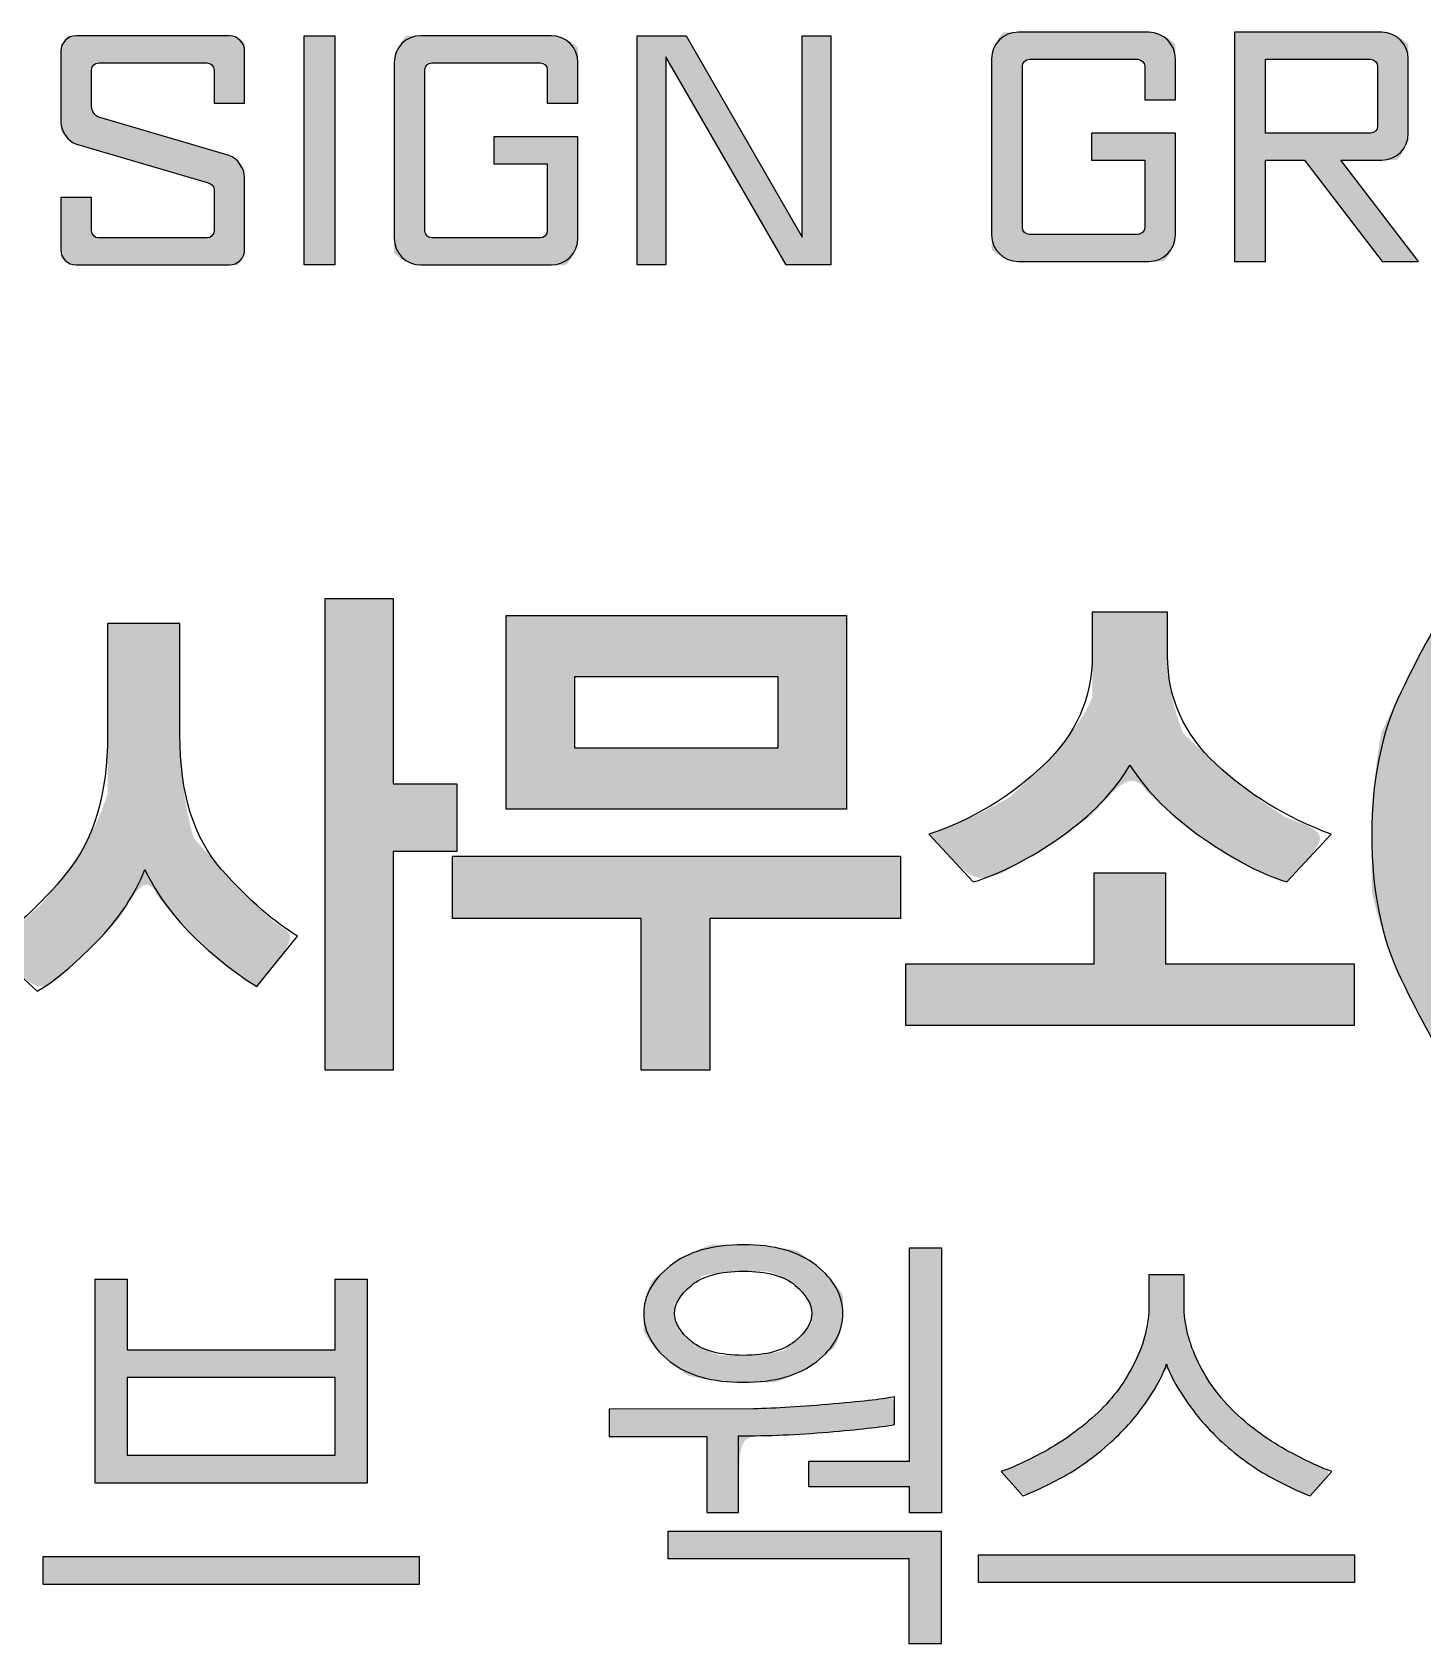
# Model space of a CAD drawing. Header units: millimetres. Extents: x 75184266 to 76346726, y -35850126 to -33679385.
# Drawn here: x 75640018 to 75645722, y -35188107 to -35181498 of the extents above; entities that cross this region are included whole.
import ezdxf

# ---------------------------------------------------------------- set-up
doc = ezdxf.new("R2010")
doc.units = ezdxf.units.MM
doc.header["$LTSCALE"] = 50
doc.header["$MEASUREMENT"] = 0
doc.layers.add('AZ-LINE', color=3, linetype='CONTINUOUS')
doc.layers.add('AZ-TEX2', color=6, linetype='CONTINUOUS')

# ---------------------------------------------------------------- blocks, each defined once
blk = doc.blocks.new('바탕폼')
at = {"layer": 'AZ-TEX2'}
h = blk.add_hatch(color=256, dxfattribs=at)
h.dxf.hatch_style = 2
edge = h.paths.add_edge_path()
edge.add_spline(control_points=[(802.722, 504.597), (802.722, 504.597), (802.722, 504.597), (802.722, 504.597), (802.752, 504.597), (802.78, 504.622), (802.78, 504.656), (802.78, 504.656), (802.78, 505.208), (802.78, 505.208), (802.78, 505.208), (802.343, 505.208), (802.343, 505.208), (802.343, 505.208), (802.343, 505.429), (802.343, 505.429), (802.343, 505.429), (803.032, 505.429), (803.032, 505.429), (803.032, 505.429), (803.032, 504.595), (803.032, 504.595), (803.032, 504.473), (802.936, 504.375), (802.814, 504.375), (802.814, 504.375), (801.742, 504.375), (801.742, 504.375), (801.619, 504.375), (801.522, 504.473), (801.522, 504.595), (801.522, 504.595), (801.522, 506.038), (801.522, 506.038), (801.522, 506.161), (801.619, 506.258), (801.742, 506.258), (801.742, 506.258), (802.814, 506.258), (802.814, 506.258), (802.936, 506.258), (803.032, 506.158), (803.032, 506.038), (803.032, 506.038), (803.032, 505.703), (803.032, 505.703), (803.032, 505.703), (802.78, 505.703), (802.78, 505.703), (802.78, 505.703), (802.78, 505.978), (802.78, 505.978), (802.78, 506.008), (802.752, 506.036), (802.722, 506.036), (802.722, 506.036), (801.833, 506.036), (801.833, 506.036), (801.799, 506.036), (801.775, 506.008), (801.775, 505.978), (801.775, 505.978), (801.775, 504.656), (801.775, 504.656), (801.775, 504.622), (801.799, 504.597), (801.833, 504.597), (801.833, 504.597), (802.722, 504.597)], knot_values=[0, 0, 0, 0, 0.00005, 0.0001, 1, 1, 1, 2, 2, 2, 3, 3, 3, 4, 4, 4, 5, 5, 5, 6, 6, 6, 7, 7, 7, 8, 8, 8, 9, 9, 9, 10, 10, 10, 11, 11, 11, 12, 12, 12, 13, 13, 13, 14, 14, 14, 15, 15, 15, 16, 16, 16, 17, 17, 17, 18, 18, 18, 19, 19, 19, 20, 20, 20, 21, 21, 21, 22, 22, 22, 22], degree=3, periodic=0)
h = blk.add_hatch(color=256, dxfattribs=at)
h.dxf.hatch_style = 2
edge = h.paths.add_edge_path()
edge.add_spline(control_points=[(804.392, 505.208), (804.392, 505.208), (804.392, 505.208), (804.392, 505.208), (804.392, 505.208), (805.028, 504.375), (805.028, 504.375), (805.028, 504.375), (804.73, 504.375), (804.73, 504.375), (804.73, 504.375), (804.092, 505.208), (804.092, 505.208), (804.092, 505.208), (803.771, 505.208), (803.771, 505.208), (803.771, 505.208), (803.771, 504.375), (803.771, 504.375), (803.771, 504.375), (803.518, 504.375), (803.518, 504.375), (803.518, 504.375), (803.518, 506.258), (803.518, 506.258), (803.518, 506.258), (804.727, 506.258), (804.727, 506.258), (804.849, 506.258), (804.945, 506.158), (804.945, 506.039), (804.945, 506.039), (804.945, 505.427), (804.945, 505.427), (804.945, 505.304), (804.849, 505.208), (804.727, 505.208), (804.727, 505.208), (804.392, 505.208)], knot_values=[0, 0, 0, 0, 0.00005, 0.0001, 1, 1, 1, 2, 2, 2, 3, 3, 3, 4, 4, 4, 5, 5, 5, 6, 6, 6, 7, 7, 7, 8, 8, 8, 9, 9, 9, 10, 10, 10, 11, 11, 11, 12, 12, 12, 12], degree=3, periodic=0)
edge = h.paths.add_edge_path()
edge.add_spline(control_points=[(804.635, 505.429), (804.635, 505.429), (804.635, 505.429), (804.635, 505.429), (804.666, 505.429), (804.693, 505.454), (804.693, 505.487), (804.693, 505.487), (804.693, 505.978), (804.693, 505.978), (804.693, 506.007), (804.666, 506.036), (804.635, 506.036), (804.635, 506.036), (803.771, 506.036), (803.771, 506.036), (803.771, 506.036), (803.771, 505.429), (803.771, 505.429), (803.771, 505.429), (804.635, 505.429)], knot_values=[0, 0, 0, 0, 0.00005, 0.0001, 1, 1, 1, 2, 2, 2, 3, 3, 3, 4, 4, 4, 5, 5, 5, 6, 6, 6, 6], degree=3, periodic=0)
h = blk.add_hatch(color=256, dxfattribs=at)
h.dxf.hatch_style = 2
edge = h.paths.add_edge_path()
edge.add_spline(control_points=[(794.13, 504.901), (794.13, 504.901), (794.13, 504.901), (794.13, 504.901), (794.13, 504.901), (794.13, 504.627), (794.13, 504.627), (794.13, 504.594), (794.156, 504.568), (794.188, 504.568), (794.188, 504.568), (795.079, 504.568), (795.079, 504.568), (795.109, 504.568), (795.136, 504.594), (795.136, 504.627), (795.136, 504.627), (795.136, 504.965), (795.136, 504.965), (795.136, 504.999), (795.109, 505.015), (795.079, 505.023), (795.079, 505.023), (794.005, 505.339), (794.005, 505.339), (793.936, 505.357), (793.877, 505.45), (793.877, 505.52), (793.877, 505.52), (793.877, 506.102), (793.877, 506.102), (793.877, 506.17), (793.932, 506.229), (794.005, 506.229), (794.005, 506.229), (795.261, 506.229), (795.261, 506.229), (795.33, 506.229), (795.387, 506.17), (795.387, 506.102), (795.387, 506.102), (795.387, 505.674), (795.387, 505.674), (795.387, 505.674), (795.136, 505.674), (795.136, 505.674), (795.136, 505.674), (795.136, 505.949), (795.136, 505.949), (795.136, 505.979), (795.109, 506.007), (795.079, 506.007), (795.079, 506.007), (794.188, 506.007), (794.188, 506.007), (794.156, 506.007), (794.13, 505.979), (794.13, 505.949), (794.13, 505.949), (794.13, 505.646), (794.13, 505.646), (794.13, 505.613), (794.158, 505.568), (794.188, 505.56), (794.188, 505.56), (795.261, 505.246), (795.261, 505.246), (795.327, 505.226), (795.387, 505.134), (795.387, 505.065), (795.387, 505.065), (795.387, 504.476), (795.387, 504.476), (795.387, 504.403), (795.33, 504.347), (795.261, 504.347), (795.261, 504.347), (794.005, 504.347), (794.005, 504.347), (793.932, 504.347), (793.877, 504.403), (793.877, 504.472), (793.877, 504.472), (793.877, 504.901), (793.877, 504.901), (793.877, 504.901), (794.13, 504.901)], knot_values=[0, 0, 0, 0, 0.00005, 0.0001, 1, 1, 1, 2, 2, 2, 3, 3, 3, 4, 4, 4, 5, 5, 5, 6, 6, 6, 7, 7, 7, 8, 8, 8, 9, 9, 9, 10, 10, 10, 11, 11, 11, 12, 12, 12, 13, 13, 13, 14, 14, 14, 15, 15, 15, 16, 16, 16, 17, 17, 17, 18, 18, 18, 19, 19, 19, 20, 20, 20, 21, 21, 21, 22, 22, 22, 23, 23, 23, 24, 24, 24, 25, 25, 25, 26, 26, 26, 27, 27, 27, 28, 28, 28, 28], degree=3, periodic=0)
h = blk.add_hatch(color=256, dxfattribs=at)
h.dxf.hatch_style = 2
h.paths.add_polyline_path([(795.875, 506.229), (796.127, 506.229), (796.127, 504.347), (795.875, 504.347)])
h = blk.add_hatch(color=256, dxfattribs=at)
h.dxf.hatch_style = 2
edge = h.paths.add_edge_path()
edge.add_spline(control_points=[(797.814, 504.568), (797.814, 504.568), (797.814, 504.568), (797.814, 504.568), (797.845, 504.568), (797.873, 504.594), (797.873, 504.627), (797.873, 504.627), (797.873, 505.178), (797.873, 505.178), (797.873, 505.178), (797.434, 505.178), (797.434, 505.178), (797.434, 505.178), (797.434, 505.4), (797.434, 505.4), (797.434, 505.4), (798.125, 505.4), (798.125, 505.4), (798.125, 505.4), (798.125, 504.566), (798.125, 504.566), (798.125, 504.444), (798.027, 504.347), (797.905, 504.347), (797.905, 504.347), (796.834, 504.347), (796.834, 504.347), (796.713, 504.347), (796.615, 504.444), (796.615, 504.566), (796.615, 504.566), (796.615, 506.009), (796.615, 506.009), (796.615, 506.131), (796.713, 506.229), (796.834, 506.229), (796.834, 506.229), (797.905, 506.229), (797.905, 506.229), (798.027, 506.229), (798.125, 506.13), (798.125, 506.009), (798.125, 506.009), (798.125, 505.674), (798.125, 505.674), (798.125, 505.674), (797.873, 505.674), (797.873, 505.674), (797.873, 505.674), (797.873, 505.949), (797.873, 505.949), (797.873, 505.979), (797.845, 506.007), (797.814, 506.007), (797.814, 506.007), (796.925, 506.007), (796.925, 506.007), (796.892, 506.007), (796.867, 505.979), (796.867, 505.949), (796.867, 505.949), (796.867, 504.627), (796.867, 504.627), (796.867, 504.594), (796.892, 504.568), (796.925, 504.568), (796.925, 504.568), (797.814, 504.568)], knot_values=[0, 0, 0, 0, 0.00005, 0.0001, 1, 1, 1, 2, 2, 2, 3, 3, 3, 4, 4, 4, 5, 5, 5, 6, 6, 6, 7, 7, 7, 8, 8, 8, 9, 9, 9, 10, 10, 10, 11, 11, 11, 12, 12, 12, 13, 13, 13, 14, 14, 14, 15, 15, 15, 16, 16, 16, 17, 17, 17, 18, 18, 18, 19, 19, 19, 20, 20, 20, 21, 21, 21, 22, 22, 22, 22], degree=3, periodic=0)
h = blk.add_hatch(color=256, dxfattribs=at)
h.dxf.hatch_style = 2
h.paths.add_polyline_path([(799.836, 504.347), (798.847, 506.056), (798.847, 504.347), (798.61, 504.347), (798.61, 506.229), (799.013, 506.229), (799.966, 504.576), (799.966, 506.229), (800.201, 506.229), (800.201, 504.347)])
h = blk.add_hatch(color=256, dxfattribs=at)
h.dxf.hatch_style = 2
edge = h.paths.add_edge_path()
edge.add_spline(control_points=[(805.366, 500.938), (805.366, 500.938), (805.366, 500.938), (805.276, 500.611), (805.187, 500.284), (805.143, 499.968), (805.143, 499.662), (805.143, 499.357), (805.187, 499.041), (805.276, 498.713), (805.366, 498.387), (805.513, 498.035), (805.72, 497.659), (805.72, 497.659), (805.335, 497.659), (805.335, 497.659), (805.196, 497.88), (805.046, 498.154), (804.885, 498.482), (804.725, 498.812), (804.645, 499.205), (804.645, 499.662), (804.645, 500.117), (804.725, 500.51), (804.885, 500.84), (805.046, 501.17), (805.196, 501.444), (805.335, 501.661), (805.335, 501.661), (805.72, 501.661), (805.72, 501.661), (805.513, 501.288), (805.366, 500.938)], knot_values=[0, 0, 0, 0, 0.00005, 0.0001, 1, 1, 1, 2, 2, 2, 3, 3, 3, 4, 4, 4, 5, 5, 5, 6, 6, 6, 7, 7, 7, 8, 8, 8, 9, 9, 9, 10, 10, 10, 10], degree=3, periodic=0)
h = blk.add_hatch(color=256, dxfattribs=at)
h.dxf.hatch_style = 2
edge = h.paths.add_edge_path()
edge.add_spline(control_points=[(795.635, 498.944), (795.635, 498.944), (795.635, 498.944), (795.821, 498.835), (795.821, 498.835), (795.487, 498.421), (795.487, 498.421), (795.333, 498.512), (795.168, 498.642), (794.989, 498.81), (794.811, 498.98), (794.67, 499.169), (794.567, 499.381), (794.483, 499.169), (794.35, 498.971), (794.169, 498.786), (793.988, 498.602), (793.827, 498.466), (793.684, 498.381), (793.684, 498.381), (793.27, 498.764), (793.27, 498.764), (793.485, 498.884), (793.704, 499.082), (793.927, 499.356), (794.15, 499.63), (794.261, 500.007), (794.261, 500.485), (794.261, 500.485), (794.261, 501.401), (794.261, 501.401), (794.261, 501.401), (794.855, 501.401), (794.855, 501.401), (794.855, 501.401), (794.855, 500.485), (794.855, 500.485), (794.855, 500.007), (794.969, 499.639), (795.198, 499.382), (795.427, 499.126), (795.635, 498.944)], knot_values=[0, 0, 0, 0, 0.00005, 0.0001, 1, 1, 1, 2, 2, 2, 3, 3, 3, 4, 4, 4, 5, 5, 5, 6, 6, 6, 7, 7, 7, 8, 8, 8, 9, 9, 9, 10, 10, 10, 11, 11, 11, 12, 12, 12, 13, 13, 13, 13], degree=3, periodic=0)
h.paths.add_polyline_path([(796.607, 499.53), (796.607, 497.734), (796.047, 497.734), (796.047, 501.608), (796.607, 501.608), (796.607, 500.085), (797.13, 500.085), (797.13, 499.53)])
h = blk.add_hatch(color=256, dxfattribs=at)
h.dxf.hatch_style = 2
h.paths.add_polyline_path([(800.819, 498.1), (800.819, 498.606), (802.366, 498.606), (802.366, 499.354), (802.951, 499.354), (802.951, 498.606), (804.499, 498.606), (804.499, 498.1)])
edge = h.paths.add_edge_path()
edge.add_spline(control_points=[(803.942, 499.809), (803.942, 499.809), (803.942, 499.809), (804.311, 499.671), (804.311, 499.671), (803.947, 499.279), (803.947, 499.279), (803.752, 499.338), (803.523, 499.457), (803.263, 499.636), (803.002, 499.815), (802.801, 500.016), (802.659, 500.239), (802.53, 500.022), (802.34, 499.824), (802.088, 499.647), (801.836, 499.47), (801.597, 499.347), (801.371, 499.279), (801.371, 499.279), (801.007, 499.671), (801.007, 499.671), (801.364, 499.791), (801.676, 499.979), (801.946, 500.235), (802.215, 500.49), (802.349, 500.791), (802.349, 501.137), (802.349, 501.137), (802.349, 501.494), (802.349, 501.494), (802.349, 501.494), (802.968, 501.494), (802.968, 501.494), (802.968, 501.494), (802.968, 501.137), (802.968, 501.137), (802.968, 500.791), (803.1, 500.495), (803.364, 500.248), (803.627, 500.001), (803.942, 499.809)], knot_values=[0, 0, 0, 0, 0.00005, 0.0001, 1, 1, 1, 2, 2, 2, 3, 3, 3, 4, 4, 4, 5, 5, 5, 6, 6, 6, 7, 7, 7, 8, 8, 8, 9, 9, 9, 10, 10, 10, 11, 11, 11, 12, 12, 12, 13, 13, 13, 13], degree=3, periodic=0)
h = blk.add_hatch(color=256, dxfattribs=at)
h.dxf.hatch_style = 2
h.paths.add_polyline_path([(799.209, 498.98), (799.209, 497.734), (798.644, 497.734), (798.644, 498.98), (797.093, 498.98), (797.093, 499.49), (800.773, 499.49), (800.773, 498.98)])
h.paths.add_polyline_path([(797.536, 499.878), (797.536, 501.467), (800.33, 501.467), (800.33, 499.878)])
h.paths.add_polyline_path([(799.769, 500.965), (798.096, 500.965), (798.096, 500.38), (799.769, 500.38)])
h = blk.add_hatch(color=256, dxfattribs=at)
h.dxf.hatch_style = 2
edge = h.paths.add_edge_path()
edge.add_spline(control_points=[(799.966, 494.97), (799.966, 494.97), (799.966, 494.97), (800.224, 494.992), (800.482, 495.014), (800.648, 495.034), (800.726, 495.051), (800.726, 495.051), (800.726, 494.822), (800.726, 494.822), (800.611, 494.802), (800.429, 494.782), (800.18, 494.761), (799.931, 494.74), (799.685, 494.73), (799.444, 494.73), (799.444, 494.73), (799.444, 494.101), (799.444, 494.101), (799.444, 494.101), (799.184, 494.101), (799.184, 494.101), (799.184, 494.101), (799.184, 494.726), (799.184, 494.726), (799.184, 494.726), (798.381, 494.726), (798.381, 494.726), (798.381, 494.726), (798.381, 494.948), (798.381, 494.948), (798.381, 494.948), (799.567, 494.952), (799.567, 494.952), (799.747, 494.956), (799.966, 494.97)], knot_values=[0, 0, 0, 0, 0.00005, 0.0001, 1, 1, 1, 2, 2, 2, 3, 3, 3, 4, 4, 4, 5, 5, 5, 6, 6, 6, 7, 7, 7, 8, 8, 8, 9, 9, 9, 10, 10, 10, 11, 11, 11, 11], degree=3, periodic=0)
edge = h.paths.add_edge_path()
edge.add_spline(control_points=[(800.228, 495.453), (800.228, 495.453), (800.228, 495.453), (800.083, 495.339), (799.938, 495.226), (799.738, 495.17), (799.483, 495.17), (799.228, 495.17), (799.028, 495.226), (798.883, 495.339), (798.737, 495.453), (798.665, 495.584), (798.665, 495.735), (798.665, 495.88), (798.737, 496.011), (798.883, 496.127), (799.028, 496.242), (799.228, 496.3), (799.483, 496.3), (799.738, 496.3), (799.938, 496.243), (800.083, 496.129), (800.228, 496.014), (800.301, 495.883), (800.301, 495.735), (800.301, 495.584), (800.228, 495.453)], knot_values=[0, 0, 0, 0, 0.00005, 0.0001, 1, 1, 1, 2, 2, 2, 3, 3, 3, 4, 4, 4, 5, 5, 5, 6, 6, 6, 7, 7, 7, 8, 8, 8, 8], degree=3, periodic=0)
h.paths.add_polyline_path([(800.845, 493.022), (800.845, 493.721), (798.865, 493.721), (798.865, 493.946), (801.108, 493.946), (801.108, 493.022)])
edge = h.paths.add_edge_path()
edge.add_spline(control_points=[(798.964, 495.582), (798.964, 495.582), (798.964, 495.582), (799.056, 495.506), (799.149, 495.43), (799.291, 495.391), (799.483, 495.391), (799.672, 495.391), (799.813, 495.43), (799.906, 495.506), (799.999, 495.582), (800.045, 495.659), (800.045, 495.735), (800.045, 495.811), (800, 495.889), (799.91, 495.966), (799.82, 496.043), (799.677, 496.082), (799.483, 496.082), (799.291, 496.082), (799.149, 496.043), (799.056, 495.966), (798.964, 495.889), (798.918, 495.811), (798.918, 495.735), (798.918, 495.659), (798.964, 495.582)], knot_values=[0, 0, 0, 0, 0.00005, 0.0001, 1, 1, 1, 2, 2, 2, 3, 3, 3, 4, 4, 4, 5, 5, 5, 6, 6, 6, 7, 7, 7, 8, 8, 8, 8], degree=3, periodic=0)
h.paths.add_polyline_path([(800.849, 494.097), (800.849, 494.312), (800.02, 494.312), (800.02, 494.523), (800.849, 494.523), (800.849, 496.275), (801.112, 496.275), (801.112, 494.097)])
h = blk.add_hatch(color=256, dxfattribs=at)
h.dxf.hatch_style = 2
h.paths.add_polyline_path([(793.732, 493.51), (793.732, 493.739), (796.821, 493.739), (796.821, 493.51)])
h.paths.add_polyline_path([(794.16, 494.342), (794.16, 496.016), (794.423, 496.016), (794.423, 495.436), (796.13, 495.436), (796.13, 496.016), (796.393, 496.016), (796.393, 494.342)])
h.paths.add_polyline_path([(796.13, 495.21), (794.423, 495.21), (794.423, 494.571), (796.13, 494.571)])
h = blk.add_hatch(color=256, dxfattribs=at)
h.dxf.hatch_style = 2
h.paths.add_polyline_path([(801.414, 493.525), (801.414, 493.754), (804.504, 493.754), (804.504, 493.525)])
edge = h.paths.add_edge_path()
edge.add_spline(control_points=[(802.231, 494.459), (802.231, 494.459), (802.231, 494.459), (802.088, 494.382), (801.945, 494.306), (801.843, 494.258), (801.779, 494.238), (801.779, 494.238), (801.6, 494.438), (801.6, 494.438), (801.675, 494.46), (801.792, 494.514), (801.953, 494.6), (802.114, 494.687), (802.261, 494.794), (802.397, 494.922), (802.522, 495.04), (802.622, 495.178), (802.699, 495.336), (802.777, 495.494), (802.815, 495.65), (802.815, 495.805), (802.815, 495.805), (802.815, 496.053), (802.815, 496.053), (802.815, 496.053), (803.103, 496.053), (803.103, 496.053), (803.103, 496.053), (803.103, 495.805), (803.103, 495.805), (803.103, 495.65), (803.141, 495.494), (803.219, 495.336), (803.296, 495.178), (803.396, 495.04), (803.521, 494.922), (803.657, 494.794), (803.805, 494.687), (803.967, 494.6), (804.128, 494.514), (804.245, 494.46), (804.318, 494.438), (804.318, 494.438), (804.139, 494.238), (804.139, 494.238), (804.075, 494.258), (803.973, 494.306), (803.83, 494.382), (803.687, 494.459), (803.549, 494.557), (803.416, 494.678), (803.301, 494.784), (803.201, 494.899), (803.117, 495.023), (803.033, 495.148), (802.98, 495.247), (802.959, 495.321), (802.938, 495.247), (802.886, 495.148), (802.803, 495.023), (802.719, 494.899), (802.619, 494.784), (802.502, 494.678), (802.369, 494.557), (802.231, 494.459)], knot_values=[0, 0, 0, 0, 0.00005, 0.0001, 1, 1, 1, 2, 2, 2, 3, 3, 3, 4, 4, 4, 5, 5, 5, 6, 6, 6, 7, 7, 7, 8, 8, 8, 9, 9, 9, 10, 10, 10, 11, 11, 11, 12, 12, 12, 13, 13, 13, 14, 14, 14, 15, 15, 15, 16, 16, 16, 17, 17, 17, 18, 18, 18, 19, 19, 19, 20, 20, 20, 21, 21, 21, 21], degree=3, periodic=0)
for points in [[(795.875, 506.229), (796.127, 506.229), (796.127, 504.347), (795.875, 504.347), (795.875, 506.229)], [(799.836, 504.347), (798.847, 506.056), (798.847, 504.347), (798.61, 504.347), (798.61, 506.229), (799.013, 506.229), (799.966, 504.576), (799.966, 506.229), (800.201, 506.229), (800.201, 504.347), (799.836, 504.347)], [(796.607, 499.53), (796.607, 497.734), (796.047, 497.734), (796.047, 501.608), (796.607, 501.608), (796.607, 500.085), (797.13, 500.085), (797.13, 499.53), (796.607, 499.53)], [(797.536, 499.878), (797.536, 501.467), (800.33, 501.467), (800.33, 499.878), (797.536, 499.878)], [(799.769, 500.965), (798.096, 500.965), (798.096, 500.38), (799.769, 500.38), (799.769, 500.965)], [(799.209, 498.98), (799.209, 497.734), (798.644, 497.734), (798.644, 498.98), (797.093, 498.98), (797.093, 499.49), (800.773, 499.49), (800.773, 498.98), (799.209, 498.98)], [(800.819, 498.1), (800.819, 498.606), (802.366, 498.606), (802.366, 499.354), (802.951, 499.354), (802.951, 498.606), (804.499, 498.606), (804.499, 498.1), (800.819, 498.1)], [(800.849, 494.097), (800.849, 494.312), (800.02, 494.312), (800.02, 494.523), (800.849, 494.523), (800.849, 496.275), (801.112, 496.275), (801.112, 494.097), (800.849, 494.097)], [(794.16, 494.342), (794.16, 496.016), (794.423, 496.016), (794.423, 495.436), (796.13, 495.436), (796.13, 496.016), (796.393, 496.016), (796.393, 494.342), (794.16, 494.342)], [(796.13, 495.21), (794.423, 495.21), (794.423, 494.571), (796.13, 494.571), (796.13, 495.21)], [(800.845, 493.022), (800.845, 493.721), (798.865, 493.721), (798.865, 493.946), (801.108, 493.946), (801.108, 493.022), (800.845, 493.022)], [(793.732, 493.51), (793.732, 493.739), (796.821, 493.739), (796.821, 493.51), (793.732, 493.51)], [(801.414, 493.525), (801.414, 493.754), (804.504, 493.754), (804.504, 493.525), (801.414, 493.525)]]:
    blk.add_lwpolyline(points, dxfattribs=at)
for points, knots in [([(803.032, 505.703), (803.032, 505.703), (802.78, 505.703), (802.78, 505.703), (802.78, 505.703), (802.78, 505.978), (802.78, 505.978), (802.78, 506.008), (802.752, 506.036), (802.722, 506.036), (802.722, 506.036), (801.833, 506.036), (801.833, 506.036), (801.799, 506.036), (801.775, 506.008), (801.775, 505.978), (801.775, 505.978), (801.775, 504.656), (801.775, 504.656), (801.775, 504.622), (801.799, 504.597), (801.833, 504.597), (801.833, 504.597), (802.722, 504.597), (802.722, 504.597), (802.752, 504.597), (802.78, 504.622), (802.78, 504.656), (802.78, 504.656), (802.78, 505.208), (802.78, 505.208), (802.78, 505.208), (802.343, 505.208), (802.343, 505.208), (802.343, 505.208), (802.343, 505.429), (802.343, 505.429), (802.343, 505.429), (803.032, 505.429), (803.032, 505.429), (803.032, 505.429), (803.032, 504.595), (803.032, 504.595), (803.032, 504.473), (802.936, 504.375), (802.814, 504.375), (802.814, 504.375), (801.742, 504.375), (801.742, 504.375), (801.619, 504.375), (801.522, 504.473), (801.522, 504.595), (801.522, 504.595), (801.522, 506.038), (801.522, 506.038), (801.522, 506.161), (801.619, 506.258), (801.742, 506.258), (801.742, 506.258), (802.814, 506.258), (802.814, 506.258), (802.936, 506.258), (803.032, 506.158), (803.032, 506.038), (803.032, 506.038), (803.032, 505.703), (803.032, 505.703)], [0, 0, 0, 0, 1, 1, 1, 2, 2, 2, 3, 3, 3, 4, 4, 4, 5, 5, 5, 6, 6, 6, 7, 7, 7, 8, 8, 8, 9, 9, 9, 10, 10, 10, 11, 11, 11, 12, 12, 12, 13, 13, 13, 14, 14, 14, 15, 15, 15, 16, 16, 16, 17, 17, 17, 18, 18, 18, 19, 19, 19, 20, 20, 20, 21, 21, 21, 22, 22, 22, 22]), ([(804.73, 504.375), (804.73, 504.375), (804.092, 505.208), (804.092, 505.208), (804.092, 505.208), (803.771, 505.208), (803.771, 505.208), (803.771, 505.208), (803.771, 504.375), (803.771, 504.375), (803.771, 504.375), (803.518, 504.375), (803.518, 504.375), (803.518, 504.375), (803.518, 506.258), (803.518, 506.258), (803.518, 506.258), (804.727, 506.258), (804.727, 506.258), (804.849, 506.258), (804.945, 506.158), (804.945, 506.039), (804.945, 506.039), (804.945, 505.427), (804.945, 505.427), (804.945, 505.304), (804.849, 505.208), (804.727, 505.208), (804.727, 505.208), (804.392, 505.208), (804.392, 505.208), (804.392, 505.208), (805.028, 504.375), (805.028, 504.375), (805.028, 504.375), (804.73, 504.375), (804.73, 504.375)], [0, 0, 0, 0, 1, 1, 1, 2, 2, 2, 3, 3, 3, 4, 4, 4, 5, 5, 5, 6, 6, 6, 7, 7, 7, 8, 8, 8, 9, 9, 9, 10, 10, 10, 11, 11, 11, 12, 12, 12, 12]), ([(795.136, 505.674), (795.136, 505.674), (795.136, 505.949), (795.136, 505.949), (795.136, 505.979), (795.109, 506.007), (795.079, 506.007), (795.079, 506.007), (794.188, 506.007), (794.188, 506.007), (794.156, 506.007), (794.13, 505.979), (794.13, 505.949), (794.13, 505.949), (794.13, 505.646), (794.13, 505.646), (794.13, 505.613), (794.158, 505.568), (794.188, 505.56), (794.188, 505.56), (795.261, 505.246), (795.261, 505.246), (795.327, 505.226), (795.387, 505.134), (795.387, 505.065), (795.387, 505.065), (795.387, 504.476), (795.387, 504.476), (795.387, 504.403), (795.33, 504.347), (795.261, 504.347), (795.261, 504.347), (794.005, 504.347), (794.005, 504.347), (793.932, 504.347), (793.877, 504.403), (793.877, 504.472), (793.877, 504.472), (793.877, 504.901), (793.877, 504.901), (793.877, 504.901), (794.13, 504.901), (794.13, 504.901), (794.13, 504.901), (794.13, 504.627), (794.13, 504.627), (794.13, 504.594), (794.156, 504.568), (794.188, 504.568), (794.188, 504.568), (795.079, 504.568), (795.079, 504.568), (795.109, 504.568), (795.136, 504.594), (795.136, 504.627), (795.136, 504.627), (795.136, 504.965), (795.136, 504.965), (795.136, 504.999), (795.109, 505.015), (795.079, 505.023), (795.079, 505.023), (794.005, 505.339), (794.005, 505.339), (793.936, 505.357), (793.877, 505.45), (793.877, 505.52), (793.877, 505.52), (793.877, 506.102), (793.877, 506.102), (793.877, 506.17), (793.932, 506.229), (794.005, 506.229), (794.005, 506.229), (795.261, 506.229), (795.261, 506.229), (795.33, 506.229), (795.387, 506.17), (795.387, 506.102), (795.387, 506.102), (795.387, 505.674), (795.387, 505.674), (795.387, 505.674), (795.136, 505.674), (795.136, 505.674)], [0, 0, 0, 0, 1, 1, 1, 2, 2, 2, 3, 3, 3, 4, 4, 4, 5, 5, 5, 6, 6, 6, 7, 7, 7, 8, 8, 8, 9, 9, 9, 10, 10, 10, 11, 11, 11, 12, 12, 12, 13, 13, 13, 14, 14, 14, 15, 15, 15, 16, 16, 16, 17, 17, 17, 18, 18, 18, 19, 19, 19, 20, 20, 20, 21, 21, 21, 22, 22, 22, 23, 23, 23, 24, 24, 24, 25, 25, 25, 26, 26, 26, 27, 27, 27, 28, 28, 28, 28]), ([(798.125, 505.674), (798.125, 505.674), (797.873, 505.674), (797.873, 505.674), (797.873, 505.674), (797.873, 505.949), (797.873, 505.949), (797.873, 505.979), (797.845, 506.007), (797.814, 506.007), (797.814, 506.007), (796.925, 506.007), (796.925, 506.007), (796.892, 506.007), (796.867, 505.979), (796.867, 505.949), (796.867, 505.949), (796.867, 504.627), (796.867, 504.627), (796.867, 504.594), (796.892, 504.568), (796.925, 504.568), (796.925, 504.568), (797.814, 504.568), (797.814, 504.568), (797.845, 504.568), (797.873, 504.594), (797.873, 504.627), (797.873, 504.627), (797.873, 505.178), (797.873, 505.178), (797.873, 505.178), (797.434, 505.178), (797.434, 505.178), (797.434, 505.178), (797.434, 505.4), (797.434, 505.4), (797.434, 505.4), (798.125, 505.4), (798.125, 505.4), (798.125, 505.4), (798.125, 504.566), (798.125, 504.566), (798.125, 504.444), (798.027, 504.347), (797.905, 504.347), (797.905, 504.347), (796.834, 504.347), (796.834, 504.347), (796.713, 504.347), (796.615, 504.444), (796.615, 504.566), (796.615, 504.566), (796.615, 506.009), (796.615, 506.009), (796.615, 506.131), (796.713, 506.229), (796.834, 506.229), (796.834, 506.229), (797.905, 506.229), (797.905, 506.229), (798.027, 506.229), (798.125, 506.13), (798.125, 506.009), (798.125, 506.009), (798.125, 505.674), (798.125, 505.674)], [0, 0, 0, 0, 1, 1, 1, 2, 2, 2, 3, 3, 3, 4, 4, 4, 5, 5, 5, 6, 6, 6, 7, 7, 7, 8, 8, 8, 9, 9, 9, 10, 10, 10, 11, 11, 11, 12, 12, 12, 13, 13, 13, 14, 14, 14, 15, 15, 15, 16, 16, 16, 17, 17, 17, 18, 18, 18, 19, 19, 19, 20, 20, 20, 21, 21, 21, 22, 22, 22, 22]), ([(804.693, 505.978), (804.693, 506.007), (804.666, 506.036), (804.635, 506.036), (804.635, 506.036), (803.771, 506.036), (803.771, 506.036), (803.771, 506.036), (803.771, 505.429), (803.771, 505.429), (803.771, 505.429), (804.635, 505.429), (804.635, 505.429), (804.666, 505.429), (804.693, 505.454), (804.693, 505.487), (804.693, 505.487), (804.693, 505.978), (804.693, 505.978)], [0, 0, 0, 0, 1, 1, 1, 2, 2, 2, 3, 3, 3, 4, 4, 4, 5, 5, 5, 6, 6, 6, 6]), ([(805.335, 497.659), (805.196, 497.88), (805.046, 498.154), (804.885, 498.482), (804.725, 498.812), (804.645, 499.205), (804.645, 499.662), (804.645, 500.117), (804.725, 500.51), (804.885, 500.84), (805.046, 501.17), (805.196, 501.444), (805.335, 501.661), (805.335, 501.661), (805.72, 501.661), (805.72, 501.661), (805.513, 501.288), (805.366, 500.938), (805.276, 500.611), (805.187, 500.284), (805.143, 499.968), (805.143, 499.662), (805.143, 499.357), (805.187, 499.041), (805.276, 498.713), (805.366, 498.387), (805.513, 498.035), (805.72, 497.659), (805.72, 497.659), (805.335, 497.659), (805.335, 497.659)], [0, 0, 0, 0, 1, 1, 1, 2, 2, 2, 3, 3, 3, 4, 4, 4, 5, 5, 5, 6, 6, 6, 7, 7, 7, 8, 8, 8, 9, 9, 9, 10, 10, 10, 10]), ([(803.947, 499.279), (803.752, 499.338), (803.523, 499.457), (803.263, 499.636), (803.002, 499.815), (802.801, 500.016), (802.659, 500.239), (802.53, 500.022), (802.34, 499.824), (802.088, 499.647), (801.836, 499.47), (801.597, 499.347), (801.371, 499.279), (801.371, 499.279), (801.007, 499.671), (801.007, 499.671), (801.364, 499.791), (801.676, 499.979), (801.946, 500.235), (802.215, 500.49), (802.349, 500.791), (802.349, 501.137), (802.349, 501.137), (802.349, 501.494), (802.349, 501.494), (802.349, 501.494), (802.968, 501.494), (802.968, 501.494), (802.968, 501.494), (802.968, 501.137), (802.968, 501.137), (802.968, 500.791), (803.1, 500.495), (803.364, 500.248), (803.627, 500.001), (803.942, 499.809), (804.311, 499.671), (804.311, 499.671), (803.947, 499.279), (803.947, 499.279)], [0, 0, 0, 0, 1, 1, 1, 2, 2, 2, 3, 3, 3, 4, 4, 4, 5, 5, 5, 6, 6, 6, 7, 7, 7, 8, 8, 8, 9, 9, 9, 10, 10, 10, 11, 11, 11, 12, 12, 12, 13, 13, 13, 13]), ([(795.487, 498.421), (795.333, 498.512), (795.168, 498.642), (794.989, 498.81), (794.811, 498.98), (794.67, 499.169), (794.567, 499.381), (794.483, 499.169), (794.35, 498.971), (794.169, 498.786), (793.988, 498.602), (793.827, 498.466), (793.684, 498.381), (793.684, 498.381), (793.27, 498.764), (793.27, 498.764), (793.485, 498.884), (793.704, 499.082), (793.927, 499.356), (794.15, 499.63), (794.261, 500.007), (794.261, 500.485), (794.261, 500.485), (794.261, 501.401), (794.261, 501.401), (794.261, 501.401), (794.855, 501.401), (794.855, 501.401), (794.855, 501.401), (794.855, 500.485), (794.855, 500.485), (794.855, 500.007), (794.969, 499.639), (795.198, 499.382), (795.427, 499.126), (795.635, 498.944), (795.821, 498.835), (795.821, 498.835), (795.487, 498.421), (795.487, 498.421)], [0, 0, 0, 0, 1, 1, 1, 2, 2, 2, 3, 3, 3, 4, 4, 4, 5, 5, 5, 6, 6, 6, 7, 7, 7, 8, 8, 8, 9, 9, 9, 10, 10, 10, 11, 11, 11, 12, 12, 12, 13, 13, 13, 13]), ([(800.083, 496.129), (800.228, 496.014), (800.301, 495.883), (800.301, 495.735), (800.301, 495.584), (800.228, 495.453), (800.083, 495.339), (799.938, 495.226), (799.738, 495.17), (799.483, 495.17), (799.228, 495.17), (799.028, 495.226), (798.883, 495.339), (798.737, 495.453), (798.665, 495.584), (798.665, 495.735), (798.665, 495.88), (798.737, 496.011), (798.883, 496.127), (799.028, 496.242), (799.228, 496.3), (799.483, 496.3), (799.738, 496.3), (799.938, 496.243), (800.083, 496.129)], [0, 0, 0, 0, 1, 1, 1, 2, 2, 2, 3, 3, 3, 4, 4, 4, 5, 5, 5, 6, 6, 6, 7, 7, 7, 8, 8, 8, 8]), ([(799.056, 495.966), (798.964, 495.889), (798.918, 495.811), (798.918, 495.735), (798.918, 495.659), (798.964, 495.582), (799.056, 495.506), (799.149, 495.43), (799.291, 495.391), (799.483, 495.391), (799.672, 495.391), (799.813, 495.43), (799.906, 495.506), (799.999, 495.582), (800.045, 495.659), (800.045, 495.735), (800.045, 495.811), (800, 495.889), (799.91, 495.966), (799.82, 496.043), (799.677, 496.082), (799.483, 496.082), (799.291, 496.082), (799.149, 496.043), (799.056, 495.966)], [0, 0, 0, 0, 1, 1, 1, 2, 2, 2, 3, 3, 3, 4, 4, 4, 5, 5, 5, 6, 6, 6, 7, 7, 7, 8, 8, 8, 8]), ([(804.139, 494.238), (804.075, 494.258), (803.973, 494.306), (803.83, 494.382), (803.687, 494.459), (803.549, 494.557), (803.416, 494.678), (803.301, 494.784), (803.201, 494.899), (803.117, 495.023), (803.033, 495.148), (802.98, 495.247), (802.959, 495.321), (802.938, 495.247), (802.886, 495.148), (802.803, 495.023), (802.719, 494.899), (802.619, 494.784), (802.502, 494.678), (802.369, 494.557), (802.231, 494.459), (802.088, 494.382), (801.945, 494.306), (801.843, 494.258), (801.779, 494.238), (801.779, 494.238), (801.6, 494.438), (801.6, 494.438), (801.675, 494.46), (801.792, 494.514), (801.953, 494.6), (802.114, 494.687), (802.261, 494.794), (802.397, 494.922), (802.522, 495.04), (802.622, 495.178), (802.699, 495.336), (802.777, 495.494), (802.815, 495.65), (802.815, 495.805), (802.815, 495.805), (802.815, 496.053), (802.815, 496.053), (802.815, 496.053), (803.103, 496.053), (803.103, 496.053), (803.103, 496.053), (803.103, 495.805), (803.103, 495.805), (803.103, 495.65), (803.141, 495.494), (803.219, 495.336), (803.296, 495.178), (803.396, 495.04), (803.521, 494.922), (803.657, 494.794), (803.805, 494.687), (803.967, 494.6), (804.128, 494.514), (804.245, 494.46), (804.318, 494.438), (804.318, 494.438), (804.139, 494.238), (804.139, 494.238)], [0, 0, 0, 0, 1, 1, 1, 2, 2, 2, 3, 3, 3, 4, 4, 4, 5, 5, 5, 6, 6, 6, 7, 7, 7, 8, 8, 8, 9, 9, 9, 10, 10, 10, 11, 11, 11, 12, 12, 12, 13, 13, 13, 14, 14, 14, 15, 15, 15, 16, 16, 16, 17, 17, 17, 18, 18, 18, 19, 19, 19, 20, 20, 20, 21, 21, 21, 21]), ([(800.18, 494.761), (799.931, 494.74), (799.685, 494.73), (799.444, 494.73), (799.444, 494.73), (799.444, 494.101), (799.444, 494.101), (799.444, 494.101), (799.184, 494.101), (799.184, 494.101), (799.184, 494.101), (799.184, 494.726), (799.184, 494.726), (799.184, 494.726), (798.381, 494.726), (798.381, 494.726), (798.381, 494.726), (798.381, 494.948), (798.381, 494.948), (798.381, 494.948), (799.567, 494.952), (799.567, 494.952), (799.747, 494.956), (799.966, 494.97), (800.224, 494.992), (800.482, 495.014), (800.648, 495.034), (800.726, 495.051), (800.726, 495.051), (800.726, 494.822), (800.726, 494.822), (800.611, 494.802), (800.429, 494.782), (800.18, 494.761)], [0, 0, 0, 0, 1, 1, 1, 2, 2, 2, 3, 3, 3, 4, 4, 4, 5, 5, 5, 6, 6, 6, 7, 7, 7, 8, 8, 8, 9, 9, 9, 10, 10, 10, 11, 11, 11, 11])]:
    blk.add_open_spline(points, degree=3, knots=knots, dxfattribs=at)

msp = doc.modelspace()

# ---------------------------------------------------------------- block references
at = {"layer": 'AZ-LINE', "xscale": 499.40546941707, "yscale": 499.40546941707, "zscale": 499.40546941707}
msp.add_blockref('바탕폼', (75243669.1, -35434325.5), dxfattribs=at)

doc.saveas('drawing.dxf')
